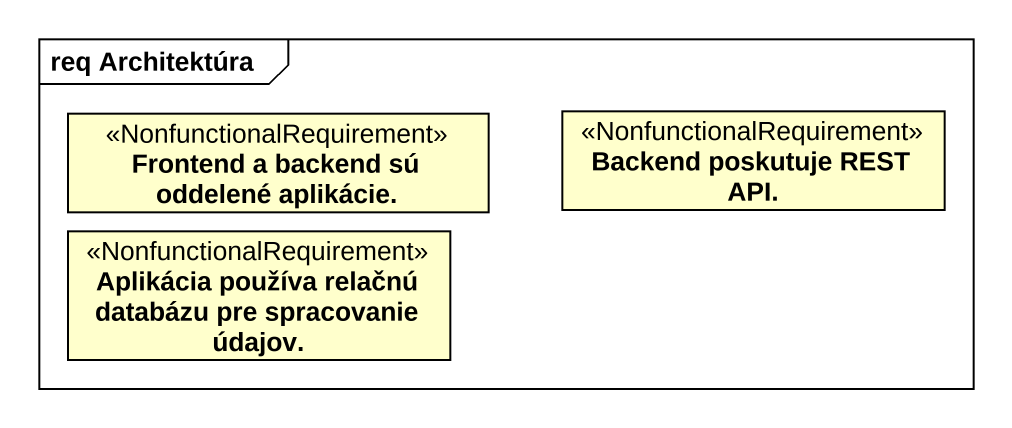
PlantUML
@startuml
mainframe req Architektúra
hide circle
hide empty members
class "Frontend a backend sú oddelené aplikácie." as Frontend_a_backend_sú <<NonfunctionalRequirement>>
class "Backend poskutuje REST API." as Backend_poskutuje_REST_API <<NonfunctionalRequirement>>
class "Aplikácia používa relačnú databázu pre spracovanie údajov." as Aplikácia_používa_relačnú <<NonfunctionalRequirement>>
@enduml
